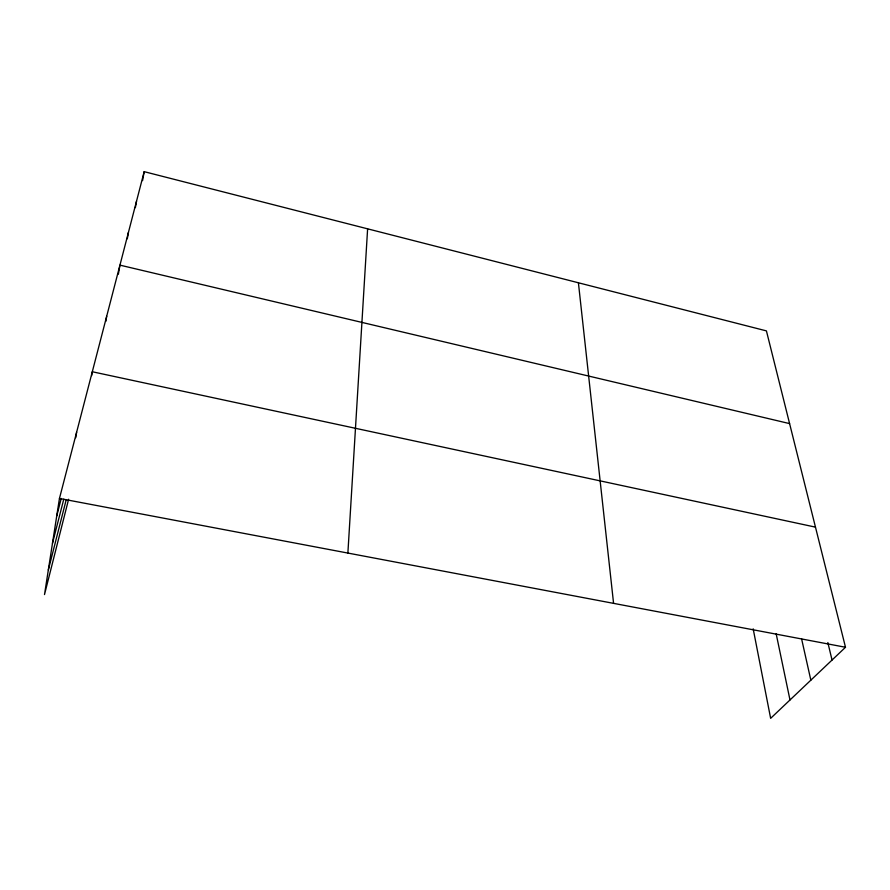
<?xml version="1.0" encoding="UTF-8"?>
<svg xmlns="http://www.w3.org/2000/svg" width="890" height="890" viewBox="0 0 890 890"><rect width="100%" height="100%" fill="white"/><g stroke="black" fill="none" stroke-linecap="round" stroke-linejoin="round"><path stroke-width="1.33" d="M347.879 553.068L367.615 228.841M753.174 628.83L770.64 718.341L845.5 647.264L766.423 330.891L144.18 171.659L59.452 498.467L44.5 594.576L68.608 499.245M75.739 437.724L76.618 432.262M91.67 375.602L92.304 371.753L815.474 527.136M105.821 321.39L106.7 316.25M118.37 274.153L119.95 265.142L789.597 423.607M127.315 238.754L128.449 232.335M135.38 207.626L136.526 201.218M142.578 180.603L144.18 171.659M48.327 569.978L66.194 499.78M52.477 543.289L63.769 499.212M56.738 515.944L61.243 498.456M59.452 498.467L845.5 647.264M827.845 642.524L832.039 660.046M801.578 638.786L810.846 680.171M776.169 633.802L789.986 699.963M578.411 282.775L613.577 603.364"/></g></svg>
